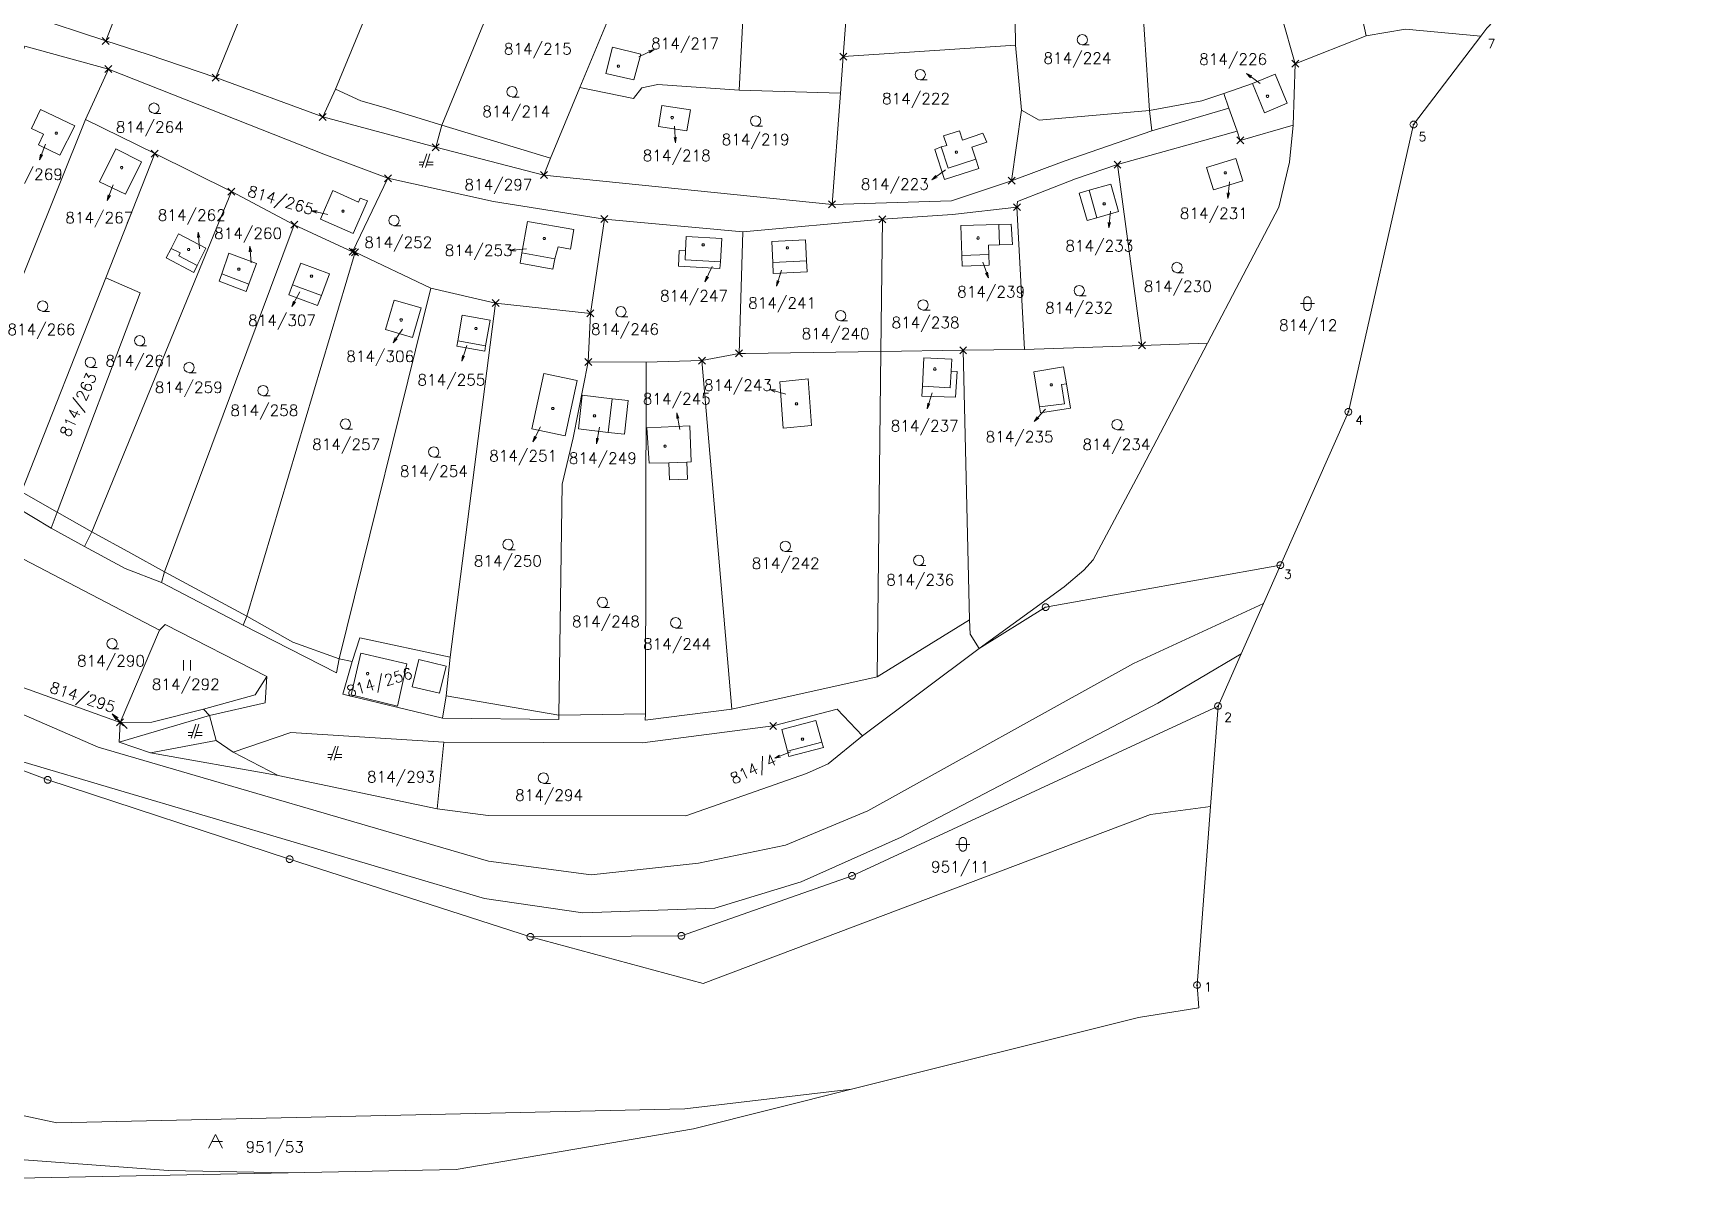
# Model space of a CAD drawing. Extents: x -443817 to 3, y -1171930 to -442383.
# Drawn here: x -441470.4 to -441234.3, y -1171930.2 to -1171765.9 of the extents above; entities that cross this region are included whole.
import ezdxf
from ezdxf.enums import TextEntityAlignment as Align

# ---------------------------------------------------------------- set-up
doc = ezdxf.new("R2010")
doc.units = 0
doc.header["$LTSCALE"] = 0.5
doc.header["$PDMODE"] = 3
doc.header["$PDSIZE"] = 0.5
for name, color, linetype, lineweight in [('KATUZ', 7, 'Continuous', 0), ('KLADPAR', 7, 'Continuous', 0), ('ZAPPAR', 7, 'Continuous', 0), ('ZNACKY', 7, 'Continuous', 0), ('ZUOB', 7, 'Continuous', 0)]:
    doc.layers.add(name, color=color, linetype=linetype, lineweight=lineweight)
doc.styles.add('ROMANS', font='romans.shx', dxfattribs={"height": 0.2})

# ---------------------------------------------------------------- blocks, each defined once
blk = doc.blocks.new('$5')
at = {"color": 0}
blk.add_line((-0.12, 0), (0.12, 0), dxfattribs=at)
at = {"color": 0, "flags": 128}
blk.add_lwpolyline([(0.15, 0.48), (0.4, 0.3), (0.5, 0.01), (0.4, -0.28), (0.15, -0.46), (-0.16, -0.46), (-0.41, -0.28), (-0.51, 0.01), (-0.41, 0.3), (-0.16, 0.48), (0.15, 0.48)], dxfattribs=at)
blk = doc.blocks.new('$435')
at = {"color": 0}
blk.add_line((1, 1), (-0.5, 1), dxfattribs=at)
at = {"color": 0, "flags": 128}
blk.add_lwpolyline([(-1, 0), (0, 2), (1, 0)], dxfattribs=at)
blk = doc.blocks.new('$42')
at = {"color": 0, "flags": 128}
for points in [[(-1, 1), (0.27, 1), (1, 1)], [(-0.5, 1.5), (-0.4, 1.79), (-0.15, 1.97), (0.16, 1.97), (0.41, 1.79), (0.51, 1.5), (0.51, 0.5), (0.41, 0.21), (0.16, 0.03), (-0.15, 0.03), (-0.4, 0.21), (-0.5, 0.5), (-0.5, 1.5)]]:
    blk.add_lwpolyline(points, dxfattribs=at)
blk = doc.blocks.new('$30')
at = {"color": 0, "flags": 128}
blk.add_lwpolyline([(0, 0), (-0.38, 0.1), (-0.65, 0.37), (-0.75, 0.74), (-0.65, 1.11), (-0.38, 1.38), (-0.01, 1.48), (0.36, 1.38), (0.63, 1.11), (0.73, 0.73), (0.63, 0.35), (0.36, 0.08), (-0.02, -0.02), (0.98, -0.02)], dxfattribs=at)
blk = doc.blocks.new('$489')
at = {"color": 0}
blk.add_line((-0.2, 2), (0, 3), dxfattribs=at)
at = {"color": 0, "flags": 128}
blk.add_lwpolyline([(0, 0), (0, 3), (0.2, 2)], dxfattribs=at)
blk = doc.blocks.new('$45')
at = {"color": 0, "flags": 128}
blk.add_lwpolyline([(0.09, 0.15), (0.18, 0), (0.09, -0.15), (-0.09, -0.15), (-0.18, 0), (-0.09, 0.15), (0.09, 0.15)], dxfattribs=at)
blk = doc.blocks.new('$32')
at = {"color": 0}
for p, q in [((-0.5, 1.5), (-0.5, 0)), ((0.5, 0), (0.5, 1.5))]:
    blk.add_line(p, q, dxfattribs=at)
blk = doc.blocks.new('$432')
at = {"color": 0}
for p, q in [((-0.32, 0.8), (-1, 0.8)), ((-1, 0.4), (-0.46, 0.4)), ((0.1, 2), (-0.6, 0)), ((-0.1, 0), (0.5, 2)), ((0.02, 0.4), (1, 0.4)), ((1, 0.8), (0.14, 0.8))]:
    blk.add_line(p, q, dxfattribs=at)

msp = doc.modelspace()

# ---------------------------------------------------------------- linework, layer by layer
at = {"layer": 'KATUZ', "color": 7, "linetype": 'Continuous', "flags": 128}
for points in [[(-441164.73, -1171541.91), (-441197.58, -1171614.25), (-441206.89, -1171641.1), (-441207.78, -1171643.96), (-441220.43, -1171684.73), (-441223.95, -1171696.08), (-441231.1, -1171732.24), (-441232.11, -1171733.32), (-441232.61, -1171733.85), (-441252.43, -1171754.92), (-441260.04, -1171763), (-441260.23, -1171763.21), (-441262.14, -1171765.24), (-441263, -1171766.37), (-441272.62, -1171779.05), (-441281.94, -1171820.18), (-441291.7, -1171842.15), (-441294.12, -1171847.63), (-441297.32, -1171854.86), (-441300.63, -1171862.33), (-441301.71, -1171876.71), (-441303.62, -1171902.29), (-441303.38, -1171905.54)], [(-441303.38, -1171905.54), (-441312.04, -1171906.93), (-441353.13, -1171917.21), (-441375.77, -1171922.87), (-441409.79, -1171928.7), (-441433.83, -1171929.17), (-441487.09, -1171930.21)]]:
    msp.add_lwpolyline(points, dxfattribs=at)
at = {"layer": 'KLADPAR', "color": 7, "linetype": 'Continuous', "flags": 128}
for points in [[(-441470.98, -1171763.4), (-441455.55, -1171721.41), (-441446.97, -1171720.75), (-441442.5, -1171722.09), (-441459.98, -1171767.05), (-441470.98, -1171763.4)], [(-441459.98, -1171767.05), (-441442.5, -1171722.09), (-441434.26, -1171726.45), (-441427.28, -1171730.67), (-441444.21, -1171772.31), (-441453.91, -1171769.02), (-441459.98, -1171767.05)], [(-441444.21, -1171772.31), (-441427.28, -1171730.67), (-441412.4, -1171738.52), (-441427.05, -1171773.98), (-441428.88, -1171777.94), (-441444.21, -1171772.31)], [(-441252.24, -1171731.37), (-441250.82, -1171747.6), (-441251.36, -1171751.24), (-441252.43, -1171754.92), (-441260.04, -1171763), (-441260.22, -1171757.32), (-441264.14, -1171757.31), (-441264, -1171758.61), (-441266.45, -1171758.57), (-441266.25, -1171763.08), (-441260.23, -1171763.21), (-441262.14, -1171765.24), (-441263, -1171766.37), (-441273.79, -1171765.39), (-441279.39, -1171766.34), (-441285.59, -1171737.92), (-441283.01, -1171736.74), (-441264.29, -1171732.44), (-441258.03, -1171731.73), (-441252.24, -1171731.37)], [(-441428.88, -1171777.94), (-441427.05, -1171773.98), (-441412.4, -1171738.52), (-441397.8, -1171744.96), (-441411.81, -1171779.11), (-441412.69, -1171782.3), (-441428.88, -1171777.94)], [(-441289.57, -1171770.32), (-441289.85, -1171779.14), (-441297.44, -1171781.3), (-441297.91, -1171779.97), (-441299.06, -1171776.68), (-441299.8, -1171774.58), (-441302.93, -1171775.65), (-441310.44, -1171777.01), (-441311.87, -1171755.22), (-441311.89, -1171751.77), (-441311.67, -1171747.5), (-441297.4, -1171742.79), (-441289.57, -1171770.32)], [(-441412.69, -1171782.3), (-441411.81, -1171779.11), (-441397.8, -1171744.96), (-441381.77, -1171749.03), (-441392.07, -1171773.75), (-441396.28, -1171783.85), (-441397.19, -1171786.27), (-441412.69, -1171782.3)], [(-441330.2, -1171787.09), (-441328.78, -1171776.98), (-441329.66, -1171767.67), (-441329.89, -1171750.13), (-441311.67, -1171747.5), (-441311.89, -1171751.77), (-441311.87, -1171755.22), (-441310.44, -1171777.01), (-441310.1, -1171779.93), (-441322.65, -1171784.28), (-441330.2, -1171787.09)], [(-441368.04, -1171751.06), (-441369.23, -1171774.11), (-441380.9, -1171773.32), (-441383.19, -1171773.76), (-441384.39, -1171775.31), (-441392.07, -1171773.75), (-441381.77, -1171749.03), (-441368.04, -1171751.06)], [(-441354.33, -1171769.3), (-441353.03, -1171752), (-441351.7, -1171751.93), (-441337.75, -1171751.2), (-441329.89, -1171750.13), (-441329.66, -1171767.67), (-441352.09, -1171769.15), (-441354.33, -1171769.3)], [(-441369.23, -1171774.11), (-441368.04, -1171751.06), (-441353.03, -1171752), (-441354.33, -1171769.3), (-441354.72, -1171774.55), (-441369.23, -1171774.11)], [(-441263, -1171766.37), (-441272.62, -1171779.05), (-441281.94, -1171820.18), (-441291.7, -1171842.15), (-441325.33, -1171848.18), (-441334.87, -1171854.06), (-441322.66, -1171845.24), (-441319.84, -1171842.85), (-441318.54, -1171841.38), (-441311.97, -1171829.12), (-441302.14, -1171810.35), (-441291.93, -1171790.87), (-441290.39, -1171784.42), (-441289.85, -1171779.14), (-441289.57, -1171770.32), (-441279.39, -1171766.34), (-441273.79, -1171765.39), (-441263, -1171766.37)], [(-441459.6, -1171771.09), (-441462.87, -1171778.32), (-441482.08, -1171826.05), (-441483.06, -1171828.38), (-441493.39, -1171822.56), (-441492.55, -1171820.47), (-441471.58, -1171767.81), (-441459.6, -1171771.09)], [(-441355.93, -1171790.48), (-441354.72, -1171774.55), (-441354.33, -1171769.3), (-441352.09, -1171769.15), (-441329.66, -1171767.67), (-441328.78, -1171776.98), (-441330.2, -1171787.09), (-441338.82, -1171789.95), (-441355.93, -1171790.48)], [(-441419.56, -1171786.72), (-441424.61, -1171797.26), (-441432.97, -1171793.38), (-441441.96, -1171788.63), (-441452.96, -1171783.2), (-441462.87, -1171778.32), (-441459.6, -1171771.09), (-441428.72, -1171783.3), (-441419.56, -1171786.72)], [(-441397.19, -1171786.27), (-441396.28, -1171783.85), (-441392.07, -1171773.75), (-441384.39, -1171775.31), (-441383.19, -1171773.76), (-441380.9, -1171773.32), (-441369.23, -1171774.11), (-441354.72, -1171774.55), (-441355.93, -1171790.48), (-441397.19, -1171786.27)], [(-441452.96, -1171783.2), (-441459.96, -1171800.98), (-441472.05, -1171831.65), (-441472.85, -1171833.8), (-441483.06, -1171828.38), (-441482.08, -1171826.05), (-441462.87, -1171778.32), (-441452.96, -1171783.2)], [(-441469.61, -1171781.92), (-441466.54, -1171783.4), (-441464.41, -1171779.2), (-441469.33, -1171776.88), (-441470.62, -1171779.62), (-441468.9, -1171780.43), (-441469.61, -1171781.92)], [(-441466.54, -1171783.4), (-441469.61, -1171781.92), (-441468.9, -1171780.43), (-441470.62, -1171779.62), (-441469.33, -1171776.88), (-441464.41, -1171779.2), (-441466.54, -1171783.4)], [(-441334.34, -1171780.26), (-441337.23, -1171781.25), (-441337.68, -1171779.93), (-441339.94, -1171780.65), (-441339.46, -1171782.05), (-441340.3, -1171782.22), (-441341.22, -1171782.62), (-441339.82, -1171786.93), (-441334.89, -1171785.33), (-441335.33, -1171783.98), (-441335.89, -1171782.26), (-441333.76, -1171781.55), (-441334.34, -1171780.26)], [(-441337.23, -1171781.25), (-441334.34, -1171780.26), (-441333.76, -1171781.55), (-441335.89, -1171782.26), (-441335.33, -1171783.98), (-441334.89, -1171785.33), (-441339.82, -1171786.93), (-441341.22, -1171782.62), (-441340.3, -1171782.22), (-441339.46, -1171782.05), (-441339.94, -1171780.65), (-441337.68, -1171779.93), (-441337.23, -1171781.25)], [(-441297.44, -1171781.3), (-441289.85, -1171779.14), (-441290.39, -1171784.42), (-441291.93, -1171790.87), (-441302.14, -1171810.35), (-441311.54, -1171810.67), (-441315.03, -1171784.78), (-441297.91, -1171779.97), (-441297.44, -1171781.3)], [(-441441.96, -1171788.63), (-441461.97, -1171837.39), (-441463.04, -1171839.48), (-441467.81, -1171836.83), (-441466.95, -1171834.56), (-441455.03, -1171803.14), (-441459.96, -1171800.98), (-441452.96, -1171783.2), (-441441.96, -1171788.63)], [(-441315.03, -1171784.78), (-441311.54, -1171810.67), (-441328.35, -1171811.24), (-441329.43, -1171790.87), (-441329.35, -1171790.07), (-441321.07, -1171786.8), (-441315.03, -1171784.78)], [(-441388.54, -1171792.57), (-441390.53, -1171806.09), (-441404.13, -1171804.61), (-441413.4, -1171802.46), (-441424.26, -1171797.33), (-441424.61, -1171797.26), (-441419.56, -1171786.72), (-441404.42, -1171790.07), (-441388.54, -1171792.57)], [(-441317.98, -1171792.39), (-441314.88, -1171791.51), (-441316.01, -1171787.56), (-441319.1, -1171788.45), (-441320.5, -1171788.85), (-441319.37, -1171792.79), (-441317.98, -1171792.39)], [(-441314.88, -1171791.51), (-441317.98, -1171792.39), (-441319.37, -1171792.79), (-441320.5, -1171788.85), (-441319.1, -1171788.45), (-441316.01, -1171787.56), (-441314.88, -1171791.51)], [(-441432.97, -1171793.38), (-441451.55, -1171843.11), (-441451.99, -1171844.64), (-441457.17, -1171842.63), (-441463.04, -1171839.48), (-441461.97, -1171837.39), (-441441.96, -1171788.63), (-441432.97, -1171793.38)], [(-441422.46, -1171789.94), (-441423.51, -1171789.56), (-441423.78, -1171790.14), (-441427.44, -1171788.46), (-441429.2, -1171792.61), (-441424.53, -1171794.66), (-441422.46, -1171789.94)], [(-441423.51, -1171789.56), (-441422.46, -1171789.94), (-441424.53, -1171794.66), (-441429.2, -1171792.61), (-441427.44, -1171788.46), (-441423.78, -1171790.14), (-441423.51, -1171789.56)], [(-441369.24, -1171811.82), (-441374.57, -1171812.85), (-441382.54, -1171813.09), (-441390.85, -1171813.04), (-441390.53, -1171806.09), (-441388.54, -1171792.57), (-441368.7, -1171794.38), (-441369.24, -1171811.82)], [(-441348.71, -1171792.59), (-441348.92, -1171811.53), (-441368.34, -1171811.81), (-441369.24, -1171811.82), (-441368.7, -1171794.38), (-441348.71, -1171792.59)], [(-441329.43, -1171790.87), (-441328.35, -1171811.24), (-441337.14, -1171811.36), (-441348.92, -1171811.53), (-441348.71, -1171792.59), (-441338.66, -1171791.94), (-441329.43, -1171790.87)], [(-441424.61, -1171797.26), (-441424.26, -1171797.33), (-441439.76, -1171849.46), (-441440.28, -1171850.76), (-441451.99, -1171844.64), (-441451.55, -1171843.11), (-441432.97, -1171793.38), (-441424.61, -1171797.26)], [(-441447.37, -1171800.22), (-441446.88, -1171799.24), (-441445.62, -1171796.74), (-441449.57, -1171794.68), (-441450.61, -1171796.77), (-441451.3, -1171798.14), (-441447.37, -1171800.22)], [(-441446.88, -1171799.24), (-441447.37, -1171800.22), (-441451.3, -1171798.14), (-441450.61, -1171796.77), (-441449.57, -1171794.68), (-441445.62, -1171796.74), (-441446.88, -1171799.24)], [(-441393.41, -1171796.9), (-441392.91, -1171794.09), (-441399.57, -1171792.91), (-441400.36, -1171797.43), (-441400.62, -1171798.91), (-441395.92, -1171799.73), (-441395.66, -1171798.25), (-441395.18, -1171796.57), (-441393.41, -1171796.9)], [(-441392.91, -1171794.09), (-441393.41, -1171796.9), (-441395.18, -1171796.57), (-441395.66, -1171798.25), (-441395.92, -1171799.73), (-441400.62, -1171798.91), (-441400.36, -1171797.43), (-441399.57, -1171792.91), (-441392.91, -1171794.09)], [(-441330.08, -1171796.2), (-441330.27, -1171793.31), (-441332.02, -1171793.36), (-441337.46, -1171793.51), (-441337.34, -1171797.79), (-441337.3, -1171799.31), (-441333.42, -1171799.19), (-441333.46, -1171797.67), (-441333.5, -1171796.3), (-441331.93, -1171796.25), (-441330.08, -1171796.2)], [(-441330.27, -1171793.31), (-441330.08, -1171796.2), (-441331.93, -1171796.25), (-441333.5, -1171796.3), (-441333.46, -1171797.67), (-441333.42, -1171799.19), (-441337.3, -1171799.31), (-441337.34, -1171797.79), (-441337.46, -1171793.51), (-441332.02, -1171793.36), (-441330.27, -1171793.31)], [(-441424.26, -1171797.33), (-441413.4, -1171802.46), (-441426.52, -1171855.58), (-441426.93, -1171857.58), (-441440.28, -1171850.76), (-441439.76, -1171849.46), (-441424.26, -1171797.33)], [(-441371.98, -1171799.64), (-441371.92, -1171798.68), (-441371.72, -1171795.35), (-441376.82, -1171795.09), (-441376.92, -1171797.11), (-441377.83, -1171797.07), (-441377.94, -1171799.33), (-441371.98, -1171799.64)], [(-441371.92, -1171798.68), (-441371.98, -1171799.64), (-441377.94, -1171799.33), (-441377.83, -1171797.07), (-441376.92, -1171797.11), (-441376.82, -1171795.09), (-441371.72, -1171795.35), (-441371.92, -1171798.68)], [(-441359.51, -1171800.15), (-441359.58, -1171798.55), (-441359.72, -1171795.56), (-441364.57, -1171795.79), (-441364.43, -1171798.78), (-441364.35, -1171800.38), (-441359.51, -1171800.15)], [(-441359.58, -1171798.55), (-441359.51, -1171800.15), (-441364.35, -1171800.38), (-441364.43, -1171798.78), (-441364.57, -1171795.79), (-441359.72, -1171795.56), (-441359.58, -1171798.55)], [(-441439.47, -1171801.91), (-441438.38, -1171798.92), (-441442.34, -1171797.48), (-441443.36, -1171800.44), (-441443.72, -1171801.48), (-441439.84, -1171802.94), (-441439.47, -1171801.91)], [(-441438.38, -1171798.92), (-441439.47, -1171801.91), (-441439.84, -1171802.94), (-441443.72, -1171801.48), (-441443.36, -1171800.44), (-441442.34, -1171797.48), (-441438.38, -1171798.92)], [(-441429.08, -1171803.52), (-441427.92, -1171800.43), (-441432.04, -1171798.89), (-441433.2, -1171801.98), (-441433.74, -1171803.42), (-441429.62, -1171804.96), (-441429.08, -1171803.52)], [(-441427.92, -1171800.43), (-441429.08, -1171803.52), (-441429.62, -1171804.96), (-441433.74, -1171803.42), (-441433.2, -1171801.98), (-441432.04, -1171798.89), (-441427.92, -1171800.43)], [(-441455.03, -1171803.14), (-441466.95, -1171834.56), (-441467.81, -1171836.83), (-441472.85, -1171833.8), (-441472.05, -1171831.65), (-441459.96, -1171800.98), (-441455.03, -1171803.14)], [(-441404.13, -1171804.61), (-441410.65, -1171855.32), (-441423.59, -1171852.56), (-441424.65, -1171855.95), (-441426.52, -1171855.58), (-441413.4, -1171802.46), (-441404.13, -1171804.61)], [(-441390.53, -1171806.09), (-441390.85, -1171813.04), (-441393.03, -1171823.89), (-441394.57, -1171830.53), (-441395.07, -1171863.64), (-441395.08, -1171864.25), (-441411.74, -1171864.06), (-441411.22, -1171860.86), (-441410.65, -1171855.32), (-441404.13, -1171804.61), (-441390.53, -1171806.09)], [(-441405.68, -1171811.48), (-441405.55, -1171810.74), (-441404.9, -1171807.04), (-441408.89, -1171806.34), (-441409.54, -1171810.03), (-441409.67, -1171810.77), (-441405.68, -1171811.48)], [(-441405.55, -1171810.74), (-441405.68, -1171811.48), (-441409.67, -1171810.77), (-441409.54, -1171810.03), (-441408.89, -1171806.34), (-441404.9, -1171807.04), (-441405.55, -1171810.74)], [(-441311.54, -1171810.67), (-441302.14, -1171810.35), (-441311.97, -1171829.12), (-441318.54, -1171841.38), (-441319.84, -1171842.85), (-441322.66, -1171845.24), (-441334.87, -1171854.06), (-441336.12, -1171852.05), (-441336.23, -1171849.98), (-441337.14, -1171811.36), (-441328.35, -1171811.24), (-441311.54, -1171810.67)], [(-441390.85, -1171813.04), (-441382.54, -1171813.09), (-441382.67, -1171863.42), (-441395.07, -1171863.64), (-441394.57, -1171830.53), (-441393.03, -1171823.89), (-441390.85, -1171813.04)], [(-441374.57, -1171812.85), (-441370.27, -1171862.78), (-441382.68, -1171864.33), (-441382.67, -1171863.42), (-441382.54, -1171813.09), (-441374.57, -1171812.85)], [(-441369.24, -1171811.82), (-441368.34, -1171811.81), (-441348.92, -1171811.53), (-441349.44, -1171858.15), (-441370.27, -1171862.78), (-441374.57, -1171812.85), (-441369.24, -1171811.82)], [(-441343.05, -1171817.93), (-441338.24, -1171818.1), (-441338.02, -1171814.41), (-441338.87, -1171814.37), (-441338.78, -1171812.64), (-441342.78, -1171812.47), (-441342.98, -1171816.52), (-441343.05, -1171817.93)], [(-441338.24, -1171818.1), (-441343.05, -1171817.93), (-441342.98, -1171816.52), (-441342.78, -1171812.47), (-441338.78, -1171812.64), (-441338.87, -1171814.37), (-441338.02, -1171814.41), (-441338.24, -1171818.1)], [(-441321.78, -1171819.64), (-441322.35, -1171816.16), (-441322.75, -1171813.74), (-441327.04, -1171814.45), (-441326.21, -1171819.48), (-441326.07, -1171820.35), (-441321.78, -1171819.64)], [(-441322.35, -1171816.16), (-441321.78, -1171819.64), (-441326.07, -1171820.35), (-441326.21, -1171819.48), (-441327.04, -1171814.45), (-441322.75, -1171813.74), (-441322.35, -1171816.16)], [(-441385.11, -1171818.57), (-441387.44, -1171818.3), (-441391.7, -1171817.82), (-441392.24, -1171822.64), (-441387.99, -1171823.12), (-441385.66, -1171823.39), (-441385.11, -1171818.57)], [(-441387.44, -1171818.3), (-441385.11, -1171818.57), (-441385.66, -1171823.39), (-441387.99, -1171823.12), (-441392.24, -1171822.64), (-441391.7, -1171817.82), (-441387.44, -1171818.3)], [(-441376.74, -1171827.39), (-441376.1, -1171827.36), (-441376.32, -1171822.21), (-441382.45, -1171822.47), (-441382.13, -1171827.53), (-441379.32, -1171827.5), (-441379.22, -1171829.93), (-441376.64, -1171829.82), (-441376.74, -1171827.39)], [(-441376.1, -1171827.36), (-441376.74, -1171827.39), (-441376.64, -1171829.82), (-441379.22, -1171829.93), (-441379.32, -1171827.5), (-441382.13, -1171827.53), (-441382.45, -1171822.47), (-441376.32, -1171822.21), (-441376.1, -1171827.36)], [(-441457.91, -1171864.67), (-441484.22, -1171855.23), (-441482.2, -1171851.14), (-441476.2, -1171839), (-441452.25, -1171851.47), (-441457.91, -1171864.67)], [(-441457.91, -1171864.67), (-441452.25, -1171851.47), (-441451.47, -1171850.64), (-441436.91, -1171858.09), (-441438.58, -1171860.71), (-441445.97, -1171862.79), (-441453.35, -1171864.61), (-441457.91, -1171864.67)], [(-441411.22, -1171860.86), (-441411.74, -1171864.06), (-441426, -1171860.64), (-441424.65, -1171855.95), (-441423.59, -1171852.56), (-441410.65, -1171855.32), (-441411.22, -1171860.86)], [(-441453.35, -1171864.61), (-441445.97, -1171862.79), (-441445.12, -1171863.66), (-441444.15, -1171867.28), (-441441.7, -1171868.92), (-441435.29, -1171872.26), (-441453.55, -1171869), (-441458.06, -1171867.49), (-441457.91, -1171864.67), (-441453.35, -1171864.61)], [(-441364.36, -1171865.17), (-441355.18, -1171862.77), (-441351.57, -1171866.59), (-441356.5, -1171870.62), (-441359.57, -1171872), (-441376.89, -1171878.05), (-441405.21, -1171878), (-441412.48, -1171877.03), (-441411.56, -1171867.49), (-441383.08, -1171867.57), (-441364.36, -1171865.17)], [(-441300.63, -1171862.33), (-441301.71, -1171876.71), (-441310.28, -1171877.85), (-441374.37, -1171902.04), (-441399.12, -1171895.4), (-441377.5, -1171895.23), (-441353.05, -1171886.66), (-441300.63, -1171862.33)], [(-441362.31, -1171868.77), (-441362.11, -1171869.55), (-441357.17, -1171868.26), (-441357.39, -1171867.49), (-441358.25, -1171864.41), (-441363.14, -1171865.67), (-441362.31, -1171868.77)], [(-441362.11, -1171869.55), (-441362.31, -1171868.77), (-441363.14, -1171865.67), (-441358.25, -1171864.41), (-441357.39, -1171867.49), (-441357.17, -1171868.26), (-441362.11, -1171869.55)], [(-441353.13, -1171917.21), (-441375.77, -1171922.87), (-441409.79, -1171928.7), (-441433.83, -1171929.17), (-441450.97, -1171928.86), (-441472.35, -1171927.27), (-441486.21, -1171924.48), (-441508.15, -1171913.18), (-441467, -1171922), (-441377, -1171920), (-441353.13, -1171917.21)]]:
    msp.add_lwpolyline(points, close=True, dxfattribs=at)
for points in [[(-441470.98, -1171763.4), (-441459.98, -1171767.05), (-441453.91, -1171769.02), (-441444.21, -1171772.31), (-441428.88, -1171777.94), (-441412.69, -1171782.3), (-441397.19, -1171786.27), (-441397.19, -1171786.27), (-441355.93, -1171790.48), (-441338.82, -1171789.95), (-441330.2, -1171787.09), (-441322.65, -1171784.28), (-441310.1, -1171779.93), (-441310.44, -1171777.01), (-441302.93, -1171775.65), (-441299.8, -1171774.58), (-441299.06, -1171776.68), (-441297.91, -1171779.97), (-441315.03, -1171784.78), (-441321.07, -1171786.8), (-441329.35, -1171790.07), (-441329.43, -1171790.87), (-441338.66, -1171791.94), (-441348.71, -1171792.59), (-441368.7, -1171794.38), (-441388.54, -1171792.57), (-441404.42, -1171790.07), (-441419.56, -1171786.72), (-441428.72, -1171783.3), (-441459.6, -1171771.09), (-441471.58, -1171767.81)], [(-441472.85, -1171833.8), (-441467.81, -1171836.83), (-441463.04, -1171839.48), (-441457.17, -1171842.63), (-441451.99, -1171844.64), (-441440.28, -1171850.76), (-441426.93, -1171857.58), (-441426.52, -1171855.58), (-441424.65, -1171855.95), (-441426, -1171860.64), (-441411.74, -1171864.06), (-441411.74, -1171864.06), (-441395.08, -1171864.25), (-441395.07, -1171863.64), (-441382.67, -1171863.42), (-441382.68, -1171864.33), (-441370.27, -1171862.78), (-441349.44, -1171858.15), (-441336.23, -1171849.98), (-441336.12, -1171852.05), (-441334.87, -1171854.06), (-441351.57, -1171866.59), (-441355.18, -1171862.77), (-441364.36, -1171865.17), (-441383.08, -1171867.57), (-441411.56, -1171867.49), (-441412.48, -1171877.03), (-441435.29, -1171872.26), (-441441.7, -1171868.92), (-441444.15, -1171867.28), (-441445.12, -1171863.66), (-441445.97, -1171862.79), (-441438.58, -1171860.71), (-441436.91, -1171858.09), (-441451.47, -1171850.64), (-441452.25, -1171851.47), (-441476.2, -1171839)], [(-441484.22, -1171855.23), (-441457.91, -1171864.67), (-441458.06, -1171867.49), (-441453.55, -1171869), (-441435.29, -1171872.26), (-441412.48, -1171877.03), (-441405.21, -1171878), (-441376.89, -1171878.05), (-441359.57, -1171872), (-441356.5, -1171870.62), (-441351.57, -1171866.59), (-441334.87, -1171854.06), (-441325.33, -1171848.18), (-441291.7, -1171842.15), (-441291.7, -1171842.15), (-441294.12, -1171847.63), (-441297.32, -1171854.86), (-441300.63, -1171862.33), (-441353.05, -1171886.66), (-441377.5, -1171895.23), (-441399.12, -1171895.4), (-441433.64, -1171884.25), (-441468.28, -1171872.9), (-441495.58, -1171862.69)], [(-441495.58, -1171862.69), (-441468.28, -1171872.9), (-441433.64, -1171884.25), (-441399.12, -1171895.4), (-441374.37, -1171902.04), (-441310.28, -1171877.85), (-441301.71, -1171876.71), (-441303.62, -1171902.29), (-441303.38, -1171905.54), (-441312.04, -1171906.93), (-441353.13, -1171917.21), (-441377, -1171920), (-441467, -1171922), (-441508.15, -1171913.18)], [(-441472.35, -1171927.27), (-441450.97, -1171928.86), (-441433.83, -1171929.17), (-441487.09, -1171930.21)]]:
    msp.add_lwpolyline(points, dxfattribs=at)
at = {"layer": 'KLADPAR', "color": 7, "linetype": 'Continuous'}
for p in [(-441459.98, -1171767.05), (-441354.33, -1171769.3), (-441459.6, -1171771.09), (-441289.57, -1171770.32), (-441444.21, -1171772.31), (-441428.88, -1171777.94), (-441297.44, -1171781.3), (-441452.96, -1171783.2), (-441412.69, -1171782.3), (-441315.03, -1171784.78), (-441419.56, -1171786.72), (-441397.19, -1171786.27), (-441330.2, -1171787.09), (-441441.96, -1171788.63), (-441355.93, -1171790.48), (-441388.54, -1171792.57), (-441348.71, -1171792.59), (-441329.43, -1171790.87), (-441432.97, -1171793.38), (-441424.61, -1171797.26), (-441424.26, -1171797.33), (-441404.13, -1171804.61), (-441390.53, -1171806.09), (-441369.24, -1171811.82), (-441369.24, -1171811.82), (-441337.14, -1171811.36), (-441311.54, -1171810.67), (-441390.85, -1171813.04), (-441374.57, -1171812.85), (-441457.91, -1171864.67), (-441364.36, -1171865.17)]:
    msp.add_point(p, dxfattribs=at)
for points in [[(-441279.39, -1171766.34), (-441289.57, -1171770.32), (-441297.4, -1171742.79), (-441285.59, -1171737.92)], [(-441388.32, -1171771.73), (-441384.32, -1171772.63), (-441383.32, -1171768.95), (-441387.36, -1171767.97)], [(-441384.32, -1171772.63), (-441388.32, -1171771.73), (-441387.36, -1171767.97), (-441383.32, -1171768.95)], [(-441293.97, -1171777.34), (-441290.73, -1171775.99), (-441292.46, -1171771.83), (-441295.7, -1171773.18)], [(-441290.73, -1171775.99), (-441293.97, -1171777.34), (-441295.7, -1171773.18), (-441292.46, -1171771.83)], [(-441380.3, -1171776.3), (-441380.79, -1171779.34), (-441376.74, -1171779.94), (-441376.18, -1171776.94)], [(-441380.79, -1171779.34), (-441380.3, -1171776.3), (-441376.18, -1171776.94), (-441376.74, -1171779.94)], [(-441460.87, -1171787.23), (-441457.15, -1171789.01), (-441454.84, -1171784.36), (-441458.53, -1171782.53)], [(-441457.15, -1171789.01), (-441460.87, -1171787.23), (-441458.53, -1171782.53), (-441454.84, -1171784.36)], [(-441301.29, -1171788.4), (-441297.09, -1171787.11), (-441298.1, -1171783.89), (-441302.29, -1171785.19)], [(-441297.09, -1171787.11), (-441301.29, -1171788.4), (-441302.29, -1171785.19), (-441298.1, -1171783.89)], [(-441416.03, -1171809.54), (-441414.78, -1171805.31), (-441418.65, -1171804.17), (-441419.9, -1171808.39)], [(-441414.78, -1171805.31), (-441416.03, -1171809.54), (-441419.9, -1171808.39), (-441418.65, -1171804.17)], [(-441337.14, -1171811.36), (-441336.23, -1171849.98), (-441349.44, -1171858.15), (-441348.92, -1171811.53)], [(-441398.91, -1171822.61), (-441394.15, -1171823.64), (-441392.43, -1171815.7), (-441397.19, -1171814.67)], [(-441394.15, -1171823.64), (-441398.91, -1171822.61), (-441397.19, -1171814.67), (-441392.43, -1171815.7)], [(-441362.92, -1171822.51), (-441358.85, -1171822.14), (-441359.34, -1171815.47), (-441363.42, -1171815.89)], [(-441358.85, -1171822.14), (-441362.92, -1171822.51), (-441363.42, -1171815.89), (-441359.34, -1171815.47)]]:
    msp.add_3dface(points, dxfattribs=at)
at = {"layer": 'ZAPPAR', "color": 7, "linetype": 'Continuous'}
for p, q in [((-441299.8, -1171774.58), (-441295.7, -1171773.18)), ((-441310.1, -1171779.93), (-441299.06, -1171776.68)), ((-441411.81, -1171779.11), (-441396.28, -1171783.85)), ((-441319.1, -1171788.45), (-441317.98, -1171792.39)), ((-441332.02, -1171793.36), (-441331.93, -1171796.25)), ((-441400.36, -1171797.43), (-441395.66, -1171798.25)), ((-441364.43, -1171798.78), (-441359.58, -1171798.55)), ((-441337.34, -1171797.79), (-441333.46, -1171797.67)), ((-441443.36, -1171800.44), (-441439.47, -1171801.91)), ((-441433.2, -1171801.98), (-441429.08, -1171803.52)), ((-441405.55, -1171810.74), (-441409.54, -1171810.03)), ((-441387.44, -1171818.3), (-441387.99, -1171823.12)), ((-441379.32, -1171827.5), (-441376.74, -1171827.39)), ((-441466.95, -1171834.56), (-441472.05, -1171831.65)), ((-441461.97, -1171837.39), (-441466.95, -1171834.56)), ((-441439.76, -1171849.46), (-441451.55, -1171843.11)), ((-441411.22, -1171860.86), (-441395.07, -1171863.64)), ((-441458.06, -1171867.49), (-441445.12, -1171863.66)), ((-441453.55, -1171869), (-441444.15, -1171867.28)), ((-441362.31, -1171868.77), (-441357.39, -1171867.49))]:
    msp.add_line(p, q, dxfattribs=at)
at = {"layer": 'ZAPPAR', "color": 7, "linetype": 'Continuous', "flags": 128}
for points in [[(-442211.37, -1171574.45), (-442120.64, -1171615.96), (-442030.4, -1171659.24), (-441933.05, -1171705.96), (-441887.38, -1171725.05), (-441846.45, -1171737.34), (-441769.38, -1171760.48), (-441750.9, -1171766.65), (-441593.03, -1171801.64), (-441581.59, -1171803.58), (-441562.41, -1171811.2), (-441528.02, -1171837.5), (-441509.81, -1171850.25), (-441494.58, -1171860.52), (-441471.87, -1171870.33), (-441405.73, -1171889.9), (-441391.62, -1171891.92), (-441372.74, -1171891.25), (-441360.33, -1171887.5), (-441346.04, -1171881.11), (-441309.23, -1171861.93), (-441297.32, -1171854.86)], [(-442175.21, -1171584.78), (-441979.24, -1171678.4), (-441931.3, -1171701.52), (-441885.82, -1171720.05), (-441794.68, -1171746.1), (-441766.41, -1171755.77), (-441566.85, -1171802.15), (-441525.63, -1171832.72), (-441492.3, -1171854.65), (-441461.05, -1171868.23), (-441405.12, -1171884.54), (-441390.43, -1171886.5), (-441375.04, -1171884.85), (-441362.59, -1171882.24), (-441350.78, -1171877.34), (-441312.74, -1171856.22), (-441294.12, -1171847.63)], [(-441427.05, -1171773.98), (-441423.41, -1171775.64), (-441420.25, -1171776.53), (-441411.81, -1171779.11)], [(-441328.78, -1171776.98), (-441326.25, -1171778.43), (-441310.44, -1171777.01)], [(-441335.33, -1171783.98), (-441339.3, -1171785.27), (-441340.3, -1171782.22)], [(-441450.61, -1171796.77), (-441449.31, -1171797.42), (-441449.52, -1171797.84), (-441446.88, -1171799.24)], [(-441376.92, -1171797.11), (-441376.99, -1171798.42), (-441371.92, -1171798.68)], [(-441338.87, -1171814.37), (-441338.99, -1171816.73), (-441342.98, -1171816.52)], [(-441322.35, -1171816.16), (-441323.04, -1171816.27), (-441322.63, -1171819.03), (-441326.21, -1171819.48)], [(-441451.55, -1171843.11), (-441456.39, -1171840.43), (-441461.97, -1171837.39)], [(-441426.52, -1171855.58), (-441433.17, -1171853.17), (-441439.76, -1171849.46)], [(-441445.12, -1171863.66), (-441437.13, -1171861.86), (-441436.91, -1171858.09)], [(-441441.7, -1171868.92), (-441433.47, -1171866.11), (-441411.56, -1171867.49)]]:
    msp.add_lwpolyline(points, dxfattribs=at)
at = {"layer": 'ZAPPAR', "color": 7, "linetype": 'Continuous'}
for points in [[(-441423.45, -1171854.73), (-441416.84, -1171856.29), (-441418.19, -1171862.34), (-441424.83, -1171860.71)], [(-441415.1, -1171855.67), (-441411.21, -1171856.6), (-441412.14, -1171860.49), (-441416.06, -1171859.56)]]:
    msp.add_3dface(points, dxfattribs=at)
at = {"layer": 'ZUOB', "color": 7, "linetype": 'Continuous', "flags": 128}
msp.add_lwpolyline([(-441232.61, -1171733.85), (-441252.43, -1171754.92), (-441260.04, -1171763), (-441260.23, -1171763.21), (-441262.14, -1171765.24), (-441263, -1171766.37), (-441272.62, -1171779.05), (-441281.94, -1171820.18), (-441291.7, -1171842.15), (-441294.12, -1171847.63), (-441297.32, -1171854.86), (-441300.63, -1171862.33), (-441301.71, -1171876.71), (-441303.62, -1171902.29), (-441303.38, -1171905.54), (-441312.04, -1171906.93), (-441353.13, -1171917.21), (-441375.77, -1171922.87), (-441409.79, -1171928.7), (-441433.83, -1171929.17), (-441487.09, -1171930.21)], dxfattribs=at)

# ---------------------------------------------------------------- block references
at = {"layer": 'KLADPAR', "color": 7, "linetype": 'Continuous'}
for name, p in [('$30', (-441320.07, -1171767.62)), ('$45', (-441386.53, -1171770.66)), ('$30', (-441343.29, -1171772.62)), ('$30', (-441401.75, -1171775.08)), ('$30', (-441453.06, -1171777.43)), ('$45', (-441293.55, -1171774.99)), ('$45', (-441378.82, -1171778.05)), ('$30', (-441366.87, -1171779.25)), ('$45', (-441467.06, -1171780.27)), ('$45', (-441338.11, -1171782.99)), ('$45', (-441457.69, -1171785.21)), ('$432', (-441414.06, -1171785.21)), ('$45', (-441299.59, -1171785.96)), ('$45', (-441316.95, -1171790.38)), ('$45', (-441425.99, -1171791.45)), ('$30', (-441418.66, -1171793.51)), ('$45', (-441448.1, -1171796.93)), ('$45', (-441397.15, -1171795.35)), ('$45', (-441374.39, -1171796.26)), ('$45', (-441362.32, -1171796.68)), ('$45', (-441335.01, -1171795.29)), ('$45', (-441440.9, -1171799.75)), ('$30', (-441306.51, -1171800.25)), ('$45', (-441430.51, -1171800.75)), ('$30', (-441320.51, -1171803.55)), ('$30', (-441469.01, -1171805.78)), ('$30', (-441342.87, -1171805.6)), ('$42', (-441287.82, -1171805.69)), ('$30', (-441386.17, -1171806.58)), ('$30', (-441354.68, -1171807.15)), ('$45', (-441417.65, -1171807.03)), ('$45', (-441406.94, -1171808.26)), ('$30', (-441455.11, -1171810.73)), ('$30', (-441462.16, -1171813.83)), ('$30', (-441448.02, -1171814.57)), ('$45', (-441341.19, -1171814.05)), ('$45', (-441324.52, -1171816.32)), ('$30', (-441437.42, -1171817.87)), ('$45', (-441395.93, -1171819.72)), ('$45', (-441389.96, -1171820.75)), ('$45', (-441361.02, -1171819.05)), ('$30', (-441425.62, -1171822.67)), ('$30', (-441315.08, -1171822.74)), ('$30', (-441412.97, -1171826.67)), ('$45', (-441379.85, -1171825.1)), ('$30', (-441402.32, -1171839.92)), ('$30', (-441362.61, -1171840.17)), ('$30', (-441343.49, -1171842.19)), ('$30', (-441388.8, -1171848.21)), ('$30', (-441378.31, -1171851.13)), ('$30', (-441459.06, -1171854.13)), ('$32', (-441448.33, -1171857.25)), ('$45', (-441422.46, -1171857.68)), ('$432', (-441447.15, -1171866.92)), ('$432', (-441427.16, -1171870.07)), ('$45', (-441360.16, -1171867.08)), ('$30', (-441397.26, -1171873.38)), ('$42', (-441337.19, -1171883.13)), ('$435', (-441444.24, -1171925.67))]:
    msp.add_blockref(name, p, dxfattribs=at)
for p, xscale, yscale, rotation in [((-441383.59, -1171769.33), 0.8000000000000002, 0.8000000000000002, 295.468601), ((-441294.59, -1171773.14), 0.8, 0.8, 53.97262300000001), ((-441378.48, -1171779.27), 0.7999999999999999, 0.7999999999999999, 182.9454279999999), ((-441468.62, -1171781.83), 0.8, 0.8, 159.058809), ((-441339.68, -1171785.53), 0.8, 0.8, 125.993412), ((-441458.89, -1171787.67), 0.8, 0.8, 159.058809), ((-441298.99, -1171787.23), 0.8, 0.8, 173.949987), ((-441428.18, -1171791.94), 0.8000000000000002, 0.8000000000000002, 76.489868), ((-441316.04, -1171791.46), 0.8, 0.8, 173.949987), ((-441446.53, -1171796.82), 0.8, 0.8, 4.526367), ((-441439.13, -1171798.86), 0.8, 0.8, 4.526367), ((-441399.7, -1171796.84), 0.8000000000000002, 0.8000000000000002, 96.027726), ((-441373.1, -1171799.38), 0.8, 0.8, 154.532443), ((-441334.32, -1171798.74), 0.8, 0.8, 199.5554649999999), ((-441363.15, -1171799.88), 0.8000000000000002, 0.8000000000000002, 161.975163), ((-441432.19, -1171802.99), 0.8, 0.8, 151.490044), ((-441417.46, -1171808.32), 0.8, 0.8, 145.531278), ((-441408.24, -1171810.66), 0.8000000000000002, 0.8000000000000002, 161.975163), ((-441362.55, -1171817.66), 0.8, 0.8, 73.510485), ((-441341.57, -1171817.45), 0.8000000000000002, 0.8000000000000002, 161.975163), ((-441377.73, -1171822.7), 0.7999999999999999, 0.7999999999999999, 10.536694), ((-441325.36, -1171819.8), 0.8, 0.8, 137.968237), ((-441397.68, -1171822.32), 0.8, 0.8, 152.979736), ((-441389.24, -1171822.4), 0.8, 0.8, 169.480913), ((-441361.89, -1171868.88), 0.8, 0.8, 112.52891)]:
    msp.add_blockref('$489', p, dxfattribs=dict(at, xscale=xscale, yscale=yscale, rotation=rotation))
at = {"layer": 'KLADPAR', "color": 7, "linetype": 'Continuous', "rotation": 44.971458}
msp.add_blockref('$489', (-441456.92, -1171865.55), dxfattribs=at)
at = {"layer": 'ZNACKY', "color": 7, "linetype": 'Continuous'}
for p in [(-441272.62, -1171779.05), (-441281.94, -1171820.18), (-441291.7, -1171842.15), (-441325.33, -1171848.18), (-441300.63, -1171862.33), (-441468.28, -1171872.9), (-441433.64, -1171884.25), (-441353.05, -1171886.66), (-441399.12, -1171895.4), (-441377.5, -1171895.23), (-441303.62, -1171902.29)]:
    msp.add_blockref('$5', p, dxfattribs=at)

# ---------------------------------------------------------------- texts
at = {"layer": 'KLADPAR', "color": 7, "linetype": 'Continuous', "style": 'ROMANS'}
for s, p in [('814/217', (-441376.98, -1171766.63)), ('814/215', (-441398.07, -1171767.39)), ('814/224', (-441320.77, -1171768.72)), ('814/226', (-441298.46, -1171768.87)), ('814/214', (-441401.17, -1171776.36)), ('814/222', (-441343.89, -1171774.52)), ('814/264', (-441453.66, -1171778.59)), ('814/219', (-441366.87, -1171780.37)), ('814/218', (-441378.18, -1171782.67)), ('814/269', (-441470.99, -1171785.36)), ('814/297', (-441403.72, -1171786.85)), ('814/223', (-441346.93, -1171786.77)), ('814/267', (-441460.9, -1171791.58)), ('814/262', (-441447.65, -1171791.21)), ('814/231', (-441301.23, -1171790.96)), ('814/260', (-441439.58, -1171793.82)), ('814/252', (-441418.06, -1171795.11)), ('814/253', (-441406.55, -1171796.26)), ('814/233', (-441317.63, -1171795.62)), ('814/239', (-441333.13, -1171802.19)), ('814/230', (-441306.39, -1171801.41)), ('814/247', (-441375.7, -1171802.77)), ('814/241', (-441363.07, -1171803.79)), ('814/232', (-441320.53, -1171804.49)), ('814/307', (-441434.71, -1171806.28)), ('814/238', (-441342.53, -1171806.6)), ('814/12', (-441287.71, -1171806.98)), ('814/266', (-441469.19, -1171807.58)), ('814/246', (-441385.59, -1171807.54)), ('814/240', (-441355.42, -1171808.19)), ('814/306', (-441420.65, -1171811.44)), ('814/261', (-441455.15, -1171812.07)), ('814/259', (-441448.08, -1171815.88)), ('814/255', (-441410.45, -1171814.81)), ('814/243', (-441369.4, -1171815.57)), ('814/245', (-441378.17, -1171817.52)), ('814/258', (-441437.25, -1171819.17)), ('814/237', (-441342.65, -1171821.39)), ('814/235', (-441329.06, -1171822.95)), ('814/257', (-441425.53, -1171824.04)), ('814/251', (-441400.17, -1171825.68)), ('814/234', (-441315.18, -1171824.05)), ('814/254', (-441412.96, -1171827.88)), ('814/249', (-441388.76, -1171826.02)), ('814/250', (-441402.37, -1171840.74)), ('814/242', (-441362.57, -1171841.09)), ('814/236', (-441343.29, -1171843.45)), ('814/248', (-441388.32, -1171849.41)), ('814/244', (-441378.13, -1171852.63)), ('814/290', (-441459.22, -1171855.05)), ('814/292', (-441448.51, -1171858.41)), ('814/293', (-441417.68, -1171871.65)), ('814/294', (-441396.46, -1171874.28)), ('951/11', (-441337.56, -1171884.55)), ('951/53', (-441435.75, -1171924.67))]:
    msp.add_text(s, height=1.6, dxfattribs=at).set_placement(p, align=Align.TOP_CENTER)
for s, rotation, p in [('814/265', 343.545, (-441434.68, -1171789.1)), ('814/263', 65.947, (-441464.64, -1171818.83)), ('814/256', 16.444, (-441420.99, -1171858.15)), ('814/295', 341.999, (-441463.04, -1171860.3)), ('814/4', 25.439, (-441367.56, -1171870.63))]:
    msp.add_text(s, height=1.6, rotation=rotation, dxfattribs=at).set_placement(p, align=Align.TOP_CENTER)
at = {"layer": 'ZNACKY', "color": 7, "linetype": 'Continuous', "style": 'ROMANS'}
msp.add_text('1', height=1.3, dxfattribs=at).set_placement((-441302.61, -1171903.2))
at = {"layer": 'ZUOB', "color": 7, "linetype": 'Continuous', "style": 'ROMANS'}
for s, p in [('7', (-441262.02, -1171768.11)), ('5', (-441271.91, -1171781.42)), ('4', (-441280.96, -1171822.01)), ('3', (-441291.18, -1171844.09)), ('2', (-441299.75, -1171864.58))]:
    msp.add_text(s, height=1.3, dxfattribs=at).set_placement(p)

doc.saveas('drawing.dxf')
